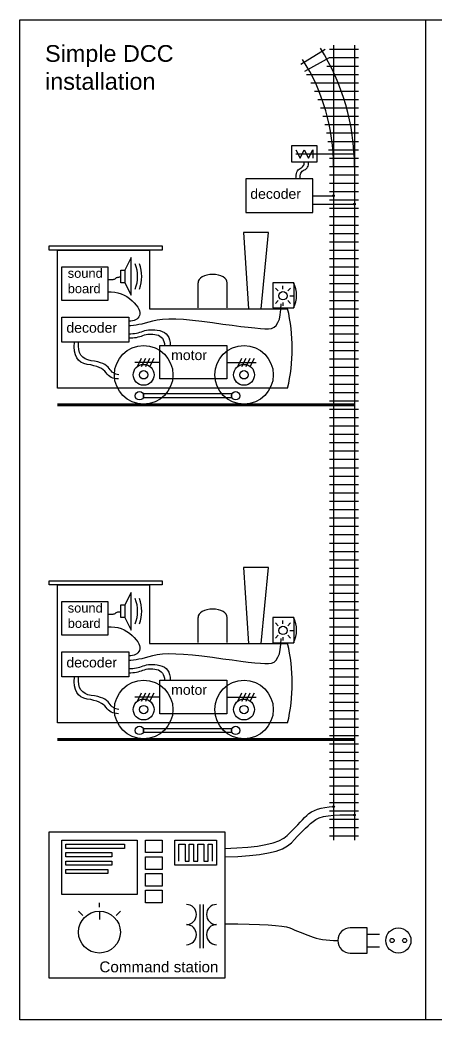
# Model space of a CAD drawing. Extents: x 1325 to 4135, y -1780 to 732.
# Drawn here: x 1325 to 1822, y -480 to 715 of the extents above; entities that cross this region are included whole.
import ezdxf

# ---------------------------------------------------------------- set-up
doc = ezdxf.new("R2010")
doc.units = 0
doc.layers.get('0').update_dxf_attribs({"linetype": 'CONTINUOUS'})
doc.layers.add('CABLES', color=6, linetype='CONTINUOUS')
doc.layers.add('LAMPES', color=1, linetype='CONTINUOUS')
doc.styles.get("Standard").update_dxf_attribs({"font": 'ARIAL.TTF'})

# ---------------------------------------------------------------- blocks, each defined once
blk = doc.blocks.new('A$C2519691F')
for p, q in [((9.1, 20), (9.1, 24)), ((3.4, 17.7), (0, 21.1)), ((14.8, 17.7), (18.2, 21.1)), ((17.1, 12), (21.1, 12)), ((3.4, 6.3), (0, 2.9)), ((9.1, 4), (9.1, 0)), ((14.8, 6.3), (18.2, 2.9))]:
    blk.add_line(p, q)
blk.add_circle((9.1, 12), 5)

msp = doc.modelspace()

# ---------------------------------------------------------------- linework, layer by layer
for p, q in [((1810, 715), (1810, -480)), ((1700, 685), (1700, -265)), ((1725, 685), (1725, -265)), ((1660.7, 662.2), (1690, 680)), ((1665.6, 653.8), (1695, 670)), ((1695, 680), (1730, 680)), ((1695, 670), (1730, 670)), ((1692, 660), (1730, 660)), ((1667.7, 650), (1730, 650)), ((1672.7, 640), (1730, 640)), ((1677.1, 630), (1730, 630)), ((1681, 620), (1730, 620)), ((1684.3, 610), (1730, 610)), ((1687.2, 600), (1730, 600)), ((1689.6, 590), (1730, 590)), ((1691.6, 580), (1730, 580)), ((1693.1, 570), (1730, 570)), ((1655, 555), (1725, 555)), ((1694.1, 560), (1730, 560)), ((1695, 550), (1730, 550)), ((1695, 540), (1730, 540)), ((1695, 530), (1730, 530)), ((1695, 520), (1730, 520)), ((1695, 510), (1730, 510)), ((1695, 500), (1730, 500)), ((1695, 490), (1730, 490)), ((1695, 480), (1730, 480)), ((1695, 470), (1730, 470)), ((1695, 460), (1730, 460)), ((1695, 450), (1730, 450)), ((1695, 440), (1730, 440)), ((1695, 430), (1730, 430)), ((1695, 420), (1730, 420)), ((1695, 410), (1730, 410)), ((1537.9, 371), (1537.9, 401)), ((1572.9, 371), (1572.9, 401)), ((1652.3, 400.9), (1652.3, 370.9)), ((1695, 400), (1730, 400)), ((1695, 390), (1730, 390)), ((1695, 380), (1730, 380)), ((1695, 370), (1730, 370)), ((1695, 360), (1730, 360)), ((1695, 350), (1730, 350)), ((1695, 340), (1730, 340)), ((1695, 330), (1730, 330)), ((1465.4, 301), (1470.4, 311)), ((1470.4, 301), (1475.4, 311)), ((1475.4, 301), (1480.4, 311)), ((1480.4, 301), (1485.4, 311)), ((1585.4, 301), (1590.4, 311)), ((1590.4, 301), (1595.4, 311)), ((1595.4, 301), (1600.4, 311)), ((1600.4, 301), (1605.4, 311)), ((1695, 320), (1730, 320)), ((1492.3, 305.9), (1462.3, 305.9)), ((1572.3, 305.9), (1607.3, 305.9)), ((1695, 310), (1730, 310)), ((1695, 300), (1730, 300)), ((1695, 290), (1730, 290)), ((1695, 280), (1730, 280)), ((1695, 270), (1730, 270)), ((1695, 260), (1730, 260)), ((1695, 250), (1730, 250)), ((1695, 240), (1730, 240)), ((1695, 230), (1730, 230)), ((1695, 220), (1730, 220)), ((1695, 210), (1730, 210)), ((1695, 200), (1730, 200)), ((1695, 190), (1730, 190)), ((1695, 180), (1730, 180)), ((1695, 170), (1730, 170)), ((1695, 160), (1730, 160)), ((1695, 150), (1730, 150)), ((1695, 140), (1730, 140)), ((1695, 130), (1730, 130)), ((1695, 120), (1730, 120)), ((1695, 110), (1730, 110)), ((1695, 100), (1730, 100)), ((1695, 90), (1730, 90)), ((1695, 80), (1730, 80)), ((1695, 70), (1730, 70)), ((1695, 60), (1730, 60)), ((1695, 50), (1730, 50)), ((1695, 40), (1730, 40)), ((1695, 30), (1730, 30)), ((1695, 20), (1730, 20)), ((1537.9, -29), (1537.9, 1)), ((1572.9, -29), (1572.9, 1)), ((1652.3, 0.9), (1652.3, -29.1)), ((1695, 10), (1730, 10)), ((1695, 0), (1730, 0)), ((1695, -10), (1730, -10)), ((1695, -20), (1730, -20)), ((1695, -30), (1730, -30)), ((1695, -40), (1730, -40)), ((1695, -50), (1730, -50)), ((1695, -60), (1730, -60)), ((1695, -70), (1730, -70)), ((1695, -80), (1730, -80)), ((1492.3, -94.1), (1462.3, -94.1)), ((1465.4, -99), (1470.4, -89)), ((1470.4, -99), (1475.4, -89)), ((1475.4, -99), (1480.4, -89)), ((1480.4, -99), (1485.4, -89)), ((1572.3, -94.1), (1607.3, -94.1)), ((1585.4, -99), (1590.4, -89)), ((1590.4, -99), (1595.4, -89)), ((1595.4, -99), (1600.4, -89)), ((1600.4, -99), (1605.4, -89)), ((1695, -90), (1730, -90)), ((1695, -100), (1730, -100)), ((1695, -110), (1730, -110)), ((1695, -120), (1730, -120)), ((1695, -130), (1730, -130)), ((1695, -140), (1730, -140)), ((1695, -150), (1730, -150)), ((1695, -160), (1730, -160)), ((1695, -170), (1730, -170)), ((1695, -180), (1730, -180)), ((1695, -190), (1730, -190)), ((1695, -200), (1730, -200)), ((1695, -210), (1730, -210)), ((1695, -220), (1730, -220)), ((1695, -230), (1730, -230)), ((1695, -240), (1730, -240)), ((1695, -250), (1730, -250)), ((1695, -260), (1730, -260)), ((1420, -345), (1420, -340)), ((1540, -342), (1540, -394)), ((1544, -342), (1544, -394)), ((1400, -355), (1395, -350)), ((1420, -350), (1420, -360)), ((1440, -355), (1445, -350)), ((1740, -377.5), (1755, -377.5)), ((1740, -392.5), (1755, -392.5))]:
    msp.add_line(p, q)
at = {"linetype": 'CONTINUOUS'}
for p, q in [((1725, 256), (1370, 256)), ((1725, 255), (1370, 255)), ((1725, 254), (1370, 254)), ((1725, -144), (1370, -144)), ((1725, -145), (1370, -145)), ((1725, -146), (1370, -146))]:
    msp.add_line(p, q, dxfattribs=at)
for points in [[(1325, 715), (2635, 715), (2635, -480), (1325, -480)], [(1650, 565), (1680, 565), (1680, 545), (1650, 545)], [(1595, 485), (1675, 485), (1675, 525), (1595, 525)], [(1622.3, 460.9), (1592.3, 460.9), (1598.3, 369.8), (1613.5, 369.8)], [(1360, 445), (1495, 445), (1495, 440), (1360, 440)], [(1360, 445), (1495, 445), (1495, 440), (1360, 440)], [(1360, 445), (1495, 445), (1495, 440), (1360, 440)], [(1360, 445), (1495, 445), (1495, 440), (1360, 440)], [(1360, 445), (1495, 445), (1495, 440), (1360, 440)], [(1360, 445), (1495, 445), (1495, 440), (1360, 440)], [(1360, 445), (1495, 445), (1495, 440), (1360, 440)], [(1375, 420), (1430, 420), (1430, 380), (1375, 380)], [(1445.4, 416), (1450.4, 416), (1450.4, 401), (1445.4, 401)], [(1375, 360), (1455, 360), (1455, 330), (1375, 330)], [(1492.3, 326), (1572.3, 326), (1572.3, 286), (1492.3, 286)], [(1577.9, 263.5), (1472.9, 263.5), (1472.9, 268.5), (1577.9, 268.5)], [(1622.3, 60.9), (1592.3, 60.9), (1598.3, -30.2), (1613.5, -30.2)], [(1360, 45), (1495, 45), (1495, 40), (1360, 40)], [(1360, 45), (1495, 45), (1495, 40), (1360, 40)], [(1360, 45), (1495, 45), (1495, 40), (1360, 40)], [(1360, 45), (1495, 45), (1495, 40), (1360, 40)], [(1360, 45), (1495, 45), (1495, 40), (1360, 40)], [(1360, 45), (1495, 45), (1495, 40), (1360, 40)], [(1375, 20), (1430, 20), (1430, -20), (1375, -20)], [(1445.4, 16), (1450.4, 16), (1450.4, 1), (1445.4, 1)], [(1375, -40), (1455, -40), (1455, -70), (1375, -70)], [(1492.3, -74), (1572.3, -74), (1572.3, -114), (1492.3, -114)], [(1577.9, -136.5), (1472.9, -136.5), (1472.9, -131.5), (1577.9, -131.5)], [(1360, -255), (1570, -255), (1570, -430), (1360, -430)], [(1375, -265), (1465, -265), (1465, -330), (1375, -330)], [(1380, -270), (1450, -270), (1450, -275), (1380, -275)], [(1475, -265), (1495, -265), (1495, -280), (1475, -280)], [(1510, -265), (1560, -265), (1560, -295), (1510, -295)], [(1380, -280), (1435, -280), (1435, -285), (1380, -285)], [(1475, -285), (1495, -285), (1495, -300), (1475, -300)], [(1380, -290), (1435, -290), (1435, -295), (1380, -295)], [(1380, -300), (1430, -300), (1430, -305), (1380, -305)], [(1475, -305), (1495, -305), (1495, -320), (1475, -320)], [(1475, -325), (1495, -325), (1495, -340), (1475, -340)]]:
    msp.add_lwpolyline(points, close=True)
for points in [[(1655, 560), (1660, 550), (1665, 560), (1670, 550), (1675, 560), (1675, 550)], [(1645, 275), (1370, 275), (1370, 440), (1480, 440), (1480, 370), (1645, 370)], [(1450.4, 401), (1457.9, 386), (1457.9, 431), (1450.4, 416)], [(1652.3, 400.9), (1627.3, 400.9), (1627.3, 370.9), (1652.3, 370.9)], [(1645, -125), (1370, -125), (1370, 40), (1480, 40), (1480, -30), (1645, -30)], [(1450.4, 1), (1457.9, -14), (1457.9, 31), (1450.4, 16)], [(1652.3, 0.9), (1627.3, 0.9), (1627.3, -29.1), (1652.3, -29.1)], [(1515, -290), (1515, -290), (1515, -290), (1515, -290), (1515, -290), (1515, -270), (1522.5, -270), (1522.5, -290), (1527.5, -290), (1527.5, -270), (1527.5, -270), (1532.5, -270), (1532.5, -290), (1537.5, -290), (1537.5, -270), (1545, -270), (1545, -290), (1550, -290), (1550, -270), (1555, -270), (1555, -290)], [(1720, -400), (1740, -400), (1740, -370), (1720, -370)]]:
    msp.add_lwpolyline(points)
for centre, radius in [((1472.9, 291), 35), ((1592.9, 291), 35), ((1472.9, 291), 12.5), ((1592.9, 291), 12.5), ((1472.9, 291), 5), ((1472.9, 291), 5), ((1592.9, 291), 5), ((1467.9, 266), 5), ((1582.9, 266), 5), ((1582.9, 266), 5), ((1472.9, -109), 35), ((1592.9, -109), 35), ((1472.9, -109), 12.5), ((1472.9, -109), 5), ((1472.9, -109), 5), ((1592.9, -109), 12.5), ((1592.9, -109), 5), ((1467.9, -134), 5), ((1582.9, -134), 5), ((1582.9, -134), 5), ((1420, -375), 25), ((1777.5, -385), 15), ((1770, -385), 2.5), ((1785, -385), 2.5)]:
    msp.add_circle(centre, radius)
for centre, radius, start, end in [((1460, 540), 265, 0, 32.2288), ((1460, 540), 240, 0, 32.2288), ((1621.5, 385.9), 34.2, 333.9925, 26.0075), ((1441.1, 322.5), 209.4, 346.8887, 13.1113), ((1621.5, -14.1), 34.2, 333.9925, 26.0075), ((1441.1, -77.5), 209.4, 346.8887, 13.1113), ((1524, -354), 12, 270, 90), ((1560, -354), 12, 90, 270), ((1524, -378), 12, 270, 90), ((1560, -378), 12, 90, 270), ((1720, -385), 15, 90, 270)]:
    msp.add_arc(centre, radius, start, end)
for centre in [(1555.4, 401), (1555.4, 1)]:
    msp.add_ellipse(centre, major_axis=(-17.5, 0), ratio=0.571429, start_param=3.141593, end_param=6.283185)
at = {"layer": 'CABLES'}
for points in [[(1655, 525), (1655.1, 527.4), (1655.3, 529.5), (1655.7, 531.4), (1656.2, 533.1), (1657, 534.6), (1657.8, 535.8), (1658.8, 536.8), (1660, 537.5), (1661.2, 538.2), (1662.2, 538.9), (1663, 539.7), (1663.8, 540.6), (1664.3, 541.6), (1664.7, 542.7), (1664.9, 543.8), (1665, 545)], [(1660, 525), (1659.9, 527.1), (1660.1, 528.9), (1660.4, 530.6), (1660.9, 532), (1661.6, 533.3), (1662.6, 534.4), (1663.7, 535.2), (1665, 535.9), (1666.3, 536.5), (1667.4, 537.3), (1668.3, 538.2), (1669, 539.3), (1669.6, 540.5), (1669.9, 541.8), (1670, 543.3), (1670, 545)], [(1430, 405), (1431.9, 404.9), (1433.6, 404.9), (1435.1, 404.9), (1436.4, 405), (1437.4, 405.2), (1438.2, 405.4), (1438.8, 405.7), (1439.2, 406.1), (1439.6, 406.5), (1440, 406.8), (1440.6, 407.1), (1441.3, 407.4), (1442.2, 407.6), (1443.1, 407.7), (1444.2, 407.9), (1445.4, 407.9)], [(1430, 390), (1434.2, 390), (1438.3, 389.6), (1442.1, 388.9), (1445.8, 387.7), (1449.4, 386.3), (1452.8, 384.4), (1456, 382.2), (1459, 379.6), (1461.7, 376.9), (1464, 374.3), (1465.8, 371.9), (1467.1, 369.6), (1468, 367.4), (1468.4, 365.4), (1468.4, 363.5), (1467.9, 361.7), (1467.1, 360.2), (1466, 358.8), (1464.7, 357.6), (1463.2, 356.7), (1461.5, 355.9), (1459.6, 355.4), (1457.4, 355.1), (1455, 355)], [(1455, 350), (1457.6, 350.1), (1460.6, 350.3), (1463.8, 350.8), (1467.2, 351.4), (1471, 352.1), (1475, 353.1), (1479.4, 354.2), (1483.9, 355.5), (1489.2, 356.7), (1495.5, 357.4), (1502.8, 357.8), (1511.2, 357.7), (1520.6, 357.3), (1531.1, 356.4), (1542.6, 355.1), (1555.1, 353.5), (1567.6, 351.7), (1578.9, 350.2), (1589, 348.9), (1598, 347.8), (1605.8, 347), (1612.5, 346.4), (1617.9, 346), (1622.3, 345.9), (1625.8, 346.4), (1628.8, 347.8), (1631.4, 350.1), (1633.5, 353.4), (1635.2, 357.6), (1636.3, 362.8), (1637, 368.9), (1637.3, 375.9)], [(1430, 5), (1431.9, 4.9), (1433.6, 4.9), (1435.1, 4.9), (1436.4, 5), (1437.4, 5.2), (1438.2, 5.4), (1438.8, 5.7), (1439.2, 6.1), (1439.6, 6.5), (1440, 6.8), (1440.6, 7.1), (1441.3, 7.4), (1442.2, 7.6), (1443.1, 7.7), (1444.2, 7.9), (1445.4, 7.9)], [(1430, -10), (1434.2, -10), (1438.3, -10.4), (1442.1, -11.1), (1445.8, -12.3), (1449.4, -13.7), (1452.8, -15.6), (1456, -17.8), (1459, -20.4), (1461.7, -23.1), (1464, -25.7), (1465.8, -28.1), (1467.1, -30.4), (1468, -32.6), (1468.4, -34.6), (1468.4, -36.5), (1467.9, -38.3), (1467.1, -39.8), (1466, -41.2), (1464.7, -42.4), (1463.2, -43.3), (1461.5, -44.1), (1459.6, -44.6), (1457.4, -44.9), (1455, -45)], [(1455, -50), (1457.6, -49.9), (1460.6, -49.7), (1463.8, -49.2), (1467.2, -48.6), (1471, -47.9), (1475, -46.9), (1479.4, -45.8), (1483.9, -44.5), (1489.2, -43.3), (1495.5, -42.6), (1502.8, -42.2), (1511.2, -42.3), (1520.6, -42.7), (1531.1, -43.6), (1542.6, -44.9), (1555.1, -46.5), (1567.6, -48.3), (1578.9, -49.8), (1589, -51.1), (1598, -52.2), (1605.8, -53), (1612.5, -53.6), (1617.9, -54), (1622.3, -54.1), (1625.8, -53.6), (1628.8, -52.2), (1631.4, -49.9), (1633.5, -46.6), (1635.2, -42.4), (1636.3, -37.2), (1637, -31.1), (1637.3, -24.1)], [(1570, -365), (1585.4, -365.1), (1599.2, -365.3), (1611.4, -365.7), (1621.9, -366.2), (1630.7, -367), (1638, -367.8), (1643.6, -368.8), (1647.5, -370), (1650.6, -371.2), (1653.7, -372.5), (1656.9, -373.7), (1660, -375), (1663.1, -376.2), (1666.2, -377.5), (1669.4, -378.7), (1672.5, -380), (1675.7, -381.2), (1679.2, -382.2), (1682.9, -383), (1686.9, -383.7), (1691.1, -384.3), (1695.5, -384.7), (1700.1, -384.9), (1705, -385)]]:
    msp.add_lwpolyline(points, dxfattribs=at)
at = {"layer": 'CABLES', "color": 1}
for points in [[(1675, 505), (1677.4, 505), (1679.7, 505), (1681.8, 505), (1683.8, 505), (1685.5, 505), (1687.2, 505), (1688.7, 505), (1690, 505), (1691.2, 505), (1692.5, 505), (1693.7, 505), (1695, 504.9), (1696.2, 504.9), (1697.4, 504.8), (1698.7, 504.8), (1699.9, 504.7)], [(1455, 335), (1457.5, 335), (1459.8, 335.2), (1462.1, 335.4), (1464.3, 335.7), (1466.4, 336.2), (1468.4, 336.7), (1470.3, 337.3), (1472.1, 338), (1473.9, 338.6), (1475.8, 339.2), (1477.7, 339.5), (1479.7, 339.7), (1481.8, 339.7), (1483.9, 339.6), (1486.1, 339.3), (1488.4, 338.9), (1490.6, 338.3), (1492.4, 337.3), (1494, 336.1), (1495.4, 334.6), (1496.4, 332.9), (1497.2, 330.9), (1497.7, 328.6), (1497.9, 326)], [(1442.9, 286), (1440.5, 286.1), (1438.2, 286.5), (1436.1, 287), (1434.1, 287.9), (1432.3, 288.9), (1430.7, 290.2), (1429.2, 291.7), (1427.9, 293.5), (1426.5, 295.3), (1424.6, 296.9), (1422.4, 298.4), (1419.8, 299.7), (1416.8, 300.9), (1413.4, 301.9), (1409.6, 302.8), (1405.4, 303.5), (1401.3, 304.5), (1397.9, 306.1), (1395, 308.4), (1392.8, 311.4), (1391.2, 315), (1390.2, 319.3), (1389.8, 324.3), (1390, 330)], [(1442.9, -114), (1440.5, -113.9), (1438.2, -113.5), (1436.1, -113), (1434.1, -112.1), (1432.3, -111.1), (1430.7, -109.8), (1429.2, -108.3), (1427.9, -106.5), (1426.5, -104.7), (1424.6, -103.1), (1422.4, -101.6), (1419.8, -100.3), (1416.8, -99.1), (1413.4, -98.1), (1409.6, -97.2), (1405.4, -96.5), (1401.3, -95.5), (1397.9, -93.9), (1395, -91.6), (1392.8, -88.6), (1391.2, -85), (1390.2, -80.7), (1389.8, -75.7), (1390, -70)], [(1455, -65), (1457.5, -65), (1459.8, -64.8), (1462.1, -64.6), (1464.3, -64.3), (1466.4, -63.8), (1468.4, -63.3), (1470.3, -62.7), (1472.1, -62), (1473.9, -61.4), (1475.8, -60.8), (1477.7, -60.5), (1479.7, -60.3), (1481.8, -60.3), (1483.9, -60.4), (1486.1, -60.7), (1488.4, -61.1), (1490.6, -61.7), (1492.4, -62.7), (1494, -63.9), (1495.4, -65.4), (1496.4, -67.1), (1497.2, -69.1), (1497.7, -71.4), (1497.9, -74)], [(1570, -275), (1584.5, -274.4), (1597.5, -273.5), (1609, -272.1), (1619, -270.4), (1627.6, -268.3), (1634.7, -265.8), (1640.4, -262.9), (1644.5, -259.6), (1647.9, -256.1), (1651.2, -252.8), (1654.3, -249.7), (1657.3, -246.6), (1660.1, -243.7), (1662.8, -240.9), (1665.4, -238.2), (1667.9, -235.7), (1670.5, -233.3), (1673.6, -231.3), (1677, -229.5), (1680.8, -228), (1685, -226.8), (1689.6, -225.9), (1694.6, -225.3), (1700, -225)]]:
    msp.add_lwpolyline(points, dxfattribs=at)
at = {"layer": 'CABLES', "color": 5}
for points in [[(1675, 495), (1677.4, 495), (1679.7, 495), (1681.8, 495), (1683.8, 495), (1685.5, 495), (1687.2, 495), (1688.7, 495), (1690, 495), (1691.6, 495), (1694.1, 495), (1697.3, 495), (1701.2, 495), (1706, 495), (1711.6, 495), (1717.9, 495), (1725, 495)], [(1455, 340), (1457.5, 340), (1459.8, 340.2), (1462.1, 340.4), (1464.3, 340.8), (1466.5, 341.2), (1468.5, 341.8), (1470.5, 342.4), (1472.4, 343.1), (1474.3, 343.8), (1476.3, 344.4), (1478.6, 344.7), (1481, 344.9), (1483.5, 344.9), (1486.3, 344.7), (1489.2, 344.3), (1492.2, 343.8), (1495.1, 342.9), (1497.7, 341.7), (1499.8, 340.1), (1501.6, 338.1), (1503, 335.6), (1503.9, 332.8), (1504.5, 329.6), (1504.7, 326)], [(1443.1, 291), (1441.4, 291.3), (1439.7, 291.7), (1438.2, 292.4), (1436.7, 293.3), (1435.3, 294.3), (1434, 295.6), (1432.7, 297), (1431.6, 298.6), (1430.3, 300.3), (1428.6, 301.8), (1426.6, 303.2), (1424.1, 304.4), (1421.2, 305.5), (1418, 306.4), (1414.3, 307.2), (1410.2, 307.8), (1406.3, 308.7), (1402.9, 310.1), (1400.1, 312), (1397.9, 314.5), (1396.3, 317.5), (1395.3, 321.1), (1394.9, 325.3), (1395, 330)], [(1455, -60), (1457.5, -60), (1459.8, -59.8), (1462.1, -59.6), (1464.3, -59.2), (1466.5, -58.8), (1468.5, -58.2), (1470.5, -57.6), (1472.4, -56.9), (1474.3, -56.2), (1476.3, -55.6), (1478.6, -55.3), (1481, -55.1), (1483.5, -55.1), (1486.3, -55.3), (1489.2, -55.7), (1492.2, -56.2), (1495.1, -57.1), (1497.7, -58.3), (1499.8, -59.9), (1501.6, -61.9), (1503, -64.4), (1503.9, -67.2), (1504.5, -70.4), (1504.7, -74)], [(1443.1, -109), (1441.4, -108.7), (1439.7, -108.3), (1438.2, -107.6), (1436.7, -106.7), (1435.3, -105.7), (1434, -104.4), (1432.7, -103), (1431.6, -101.4), (1430.3, -99.7), (1428.6, -98.2), (1426.6, -96.8), (1424.1, -95.6), (1421.2, -94.5), (1418, -93.6), (1414.3, -92.8), (1410.2, -92.2), (1406.3, -91.3), (1402.9, -89.9), (1400.1, -88), (1397.9, -85.5), (1396.3, -82.5), (1395.3, -78.9), (1394.9, -74.7), (1395, -70)], [(1570, -285), (1585.4, -284.6), (1599.3, -283.6), (1611.6, -282.2), (1622.3, -280.4), (1631.5, -278.1), (1639.1, -275.3), (1645.1, -272), (1649.5, -268.3), (1653.1, -264.4), (1656.6, -260.7), (1660, -257.2), (1663.3, -253.9), (1666.5, -250.8), (1669.6, -247.9), (1672.6, -245.2), (1675.5, -242.6), (1678.8, -240.4), (1682.9, -238.5), (1687.8, -237), (1693.6, -235.9), (1700.2, -235.1), (1707.6, -234.7), (1715.9, -234.7), (1725, -235)]]:
    msp.add_lwpolyline(points, dxfattribs=at)
at = {"layer": 'CABLES', "color": 1}
for centre in [(1699.9, 504.9), (1700, -225)]:
    msp.add_circle(centre, 1, dxfattribs=at)
at = {"layer": 'CABLES', "color": 5}
for centre in [(1725, 495), (1725, -235)]:
    msp.add_circle(centre, 1, dxfattribs=at)
at = {"layer": 'LAMPES'}
for centre in [(1422.2, 408.5), (1427.2, 408.5), (1422.2, 8.5), (1427.2, 8.5)]:
    msp.add_arc(centre, 43.4, 339.7573, 20.2427, dxfattribs=at)

# ---------------------------------------------------------------- block references
for p in [(1630.4, 373.5), (1630.4, -26.5)]:
    msp.add_blockref('A$C2519691F', p, dxfattribs=at)

# ---------------------------------------------------------------- texts
at = {"attachment_point": 1}
for s, insert, char_height, width in [('Simple DCC installation', (1355, 685), 20, 215), ('decoder', (1600.4, 513.3), 12, 79.608), ('sound board', (1382.1, 417.9), 11, 51.175), ('decoder', (1380.5, 353.3), 12, 90.45), ('motor', (1505.8, 320.6), 12, 75.385), ('sound board', (1382.1, 17.9), 11, 51.175), ('decoder', (1380.5, -46.7), 12, 90.45), ('motor', (1505.8, -79.4), 12, 75.385), ('Command station', (1420, -410), 13, 183.568)]:
    msp.add_mtext(s, dxfattribs=dict(at, insert=insert, char_height=char_height, width=width))

doc.saveas('drawing.dxf')
